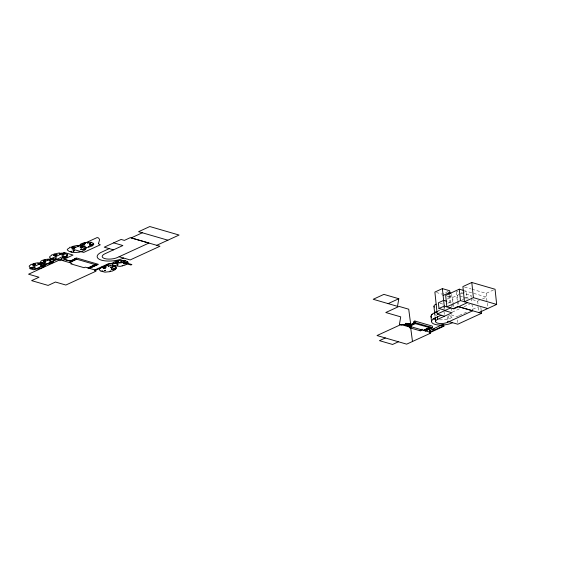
<?xml version="1.0" encoding="UTF-8"?>
<svg xmlns="http://www.w3.org/2000/svg" width="571" height="571" viewBox="0 0 571 571"><rect width="100%" height="100%" fill="white"/><g stroke="black" fill="none" stroke-linecap="round" stroke-linejoin="round"><path stroke-width="0.43" stroke-dasharray="2.85 2.14" d="M439.699 310.367L438.143 311.088L439.813 310.339M448.185 291.431L442.197 294.179L436.508 292.53M447.229 299.033L450.398 297.577L447.15 296.635M447.999 296.099L452.66 297.448L459.055 294.515M459.819 294.165L462.253 293.044M463.038 292.68L466.257 291.203L467.085 299.111M447.721 303.251L449.991 302.209L447.614 301.524M462.26 299.675L464.673 298.562M465.479 298.198L471.111 295.607L471.282 297.298M472.024 289.24L486.149 293.344L494.258 289.618M452.146 312.187L460.84 308.197M463.995 306.748L469.526 304.207M472.617 299.689L477.691 301.167L479.297 300.425M482.516 298.947L486.542 297.098L464.701 290.753M458.542 315.82L456.957 316.548L450.59 314.7M459.327 315.456L468.02 311.466M472.759 309.289L478.291 306.748M456.308 291.324L457.949 291.802M461.24 292.752L471.111 295.607M464.544 287.063L471.196 288.997M462.474 296.742L457.407 295.271L457.956 300.539M463.324 296.991L468.391 298.462M439.963 303.258L443.125 304.179M449.463 315.149L451.996 317.455L452.182 319.203M486.149 293.344L487.563 306.834M480.839 307.369L481.196 310.774M477.691 301.167L477.97 303.801M478.334 307.312L478.705 310.831M471.375 298.141L471.817 302.352M471.989 303.972L472.617 309.946M458.049 301.417L458.513 305.813M456.393 292.166L457.278 300.603M457.371 301.445L457.814 305.656M457.321 319.96L457.585 322.515M452.66 297.448L453.21 302.723M453.303 303.601L453.674 307.112M451.668 294.336L452.553 302.773M452.646 303.615L453.003 306.984M450.141 295.143L451.375 306.855M451.461 307.698L451.904 311.916M449.256 295.271L450.162 303.843M448.378 315.706L448.913 320.823M447.179 316.541L447.578 320.338M444.331 307.262L444.509 308.947M444.045 311.795L444.324 314.435M434.767 314.079L435.031 316.605M444.802 307.591A7.202 2.677 -6 0 1 443.167 308.005M436.772 315.485A7.245 2.691 -6 0 1 434.688 314.05M451.996 317.455A12.155 4.518 -6 0 1 439.078 319.831"/><path stroke-width="0.86" d="M82.624 247.079L86.107 247.379L84.786 246.686C85.015 246.451 82.952 246.8 83.723 245.873C80.254 247.671 79.262 245.473 80.24 244.395C81.946 243.21 82.224 243.653 84.701 242.489L91.246 242.218L90.261 242.839L91.888 242.404C91.845 243.325 93.794 242.953 93.523 243.639L93.765 243.953L92.588 244.174L93.801 244.616L91.403 244.795C95.036 244.895 91.781 245.544 92.331 245.937C90.611 246.258 90.582 247 88.526 246.651L89.126 247.057L86.021 247.55M85.878 247.586L85.507 247.564L86.285 247.864L84.936 248.321C87.948 248.492 84.672 249.02 83.073 249.056C88.662 249.07 83.138 250.462 82.981 251.076L82.267 250.883L82.081 251.575L80.582 251.304L81.296 251.725L80.697 251.882L79.241 251.533C81.367 251.947 77.263 252.503 77.984 252.254L76.107 252.453C76.143 252.717 68.342 252.446 71.454 251.64L71.967 251.304C68.484 252.025 68.963 250.983 67.207 249.87C67.656 248.278 69.569 248.528 69.705 247.236L72.046 247.379L72.438 247.193L71.832 246.565L77.121 245.473L77.67 245.544L77.285 245.865L80.054 245.637C78.998 246.379 81.846 245.08 82.859 245.616L82.574 245.915C80.368 246.615 82.938 246.544 82.681 246.736L81.896 246.929L82.681 247.143L81.817 247.343L81.889 247.757L80.097 247.621L82.538 247.05M398.808 298.726L397.509 306.341L373.213 299.283L383.883 294.386L398.808 298.726L388.137 303.622M431.341 315.163L432.133 314.257M55.665 259.741L52.532 259.348L54.045 258.592C50.712 259.27 51.183 258.32 49.484 257.214C49.905 255.694 51.747 255.929 51.875 254.695L54.117 254.83L54.495 254.659L53.91 254.052L58.977 253.01L59.505 253.074L59.134 253.381L61.789 253.167C60.783 253.881 63.509 252.632 64.473 253.146L63.224 253.945L65.301 253.388C64.566 254.281 66.543 253.938 66.322 254.166L67.457 254.459L67.014 255.009L67.756 255.301L66.464 255.737C69.348 255.894 66.215 256.408 64.68 256.436C70.033 256.458 64.744 257.785 64.594 258.377L64.28 258.192C63.274 259.106 62.846 259.07 61.625 258.713L61.004 258.806C63.046 259.213 59.12 259.741 59.805 259.498L55.48 259.826M431.426 317.455A12.155 4.518 -6 0 1 435.045 312.523L437.372 311.445M62.567 260.562L64.894 259.491L72.196 261.611L64.609 259.619M70.183 261.026L75.122 258.756M70.597 261.147L75.536 258.877M71.011 261.268L75.95 258.998M71.418 261.382L76.364 259.12M69.505 262.574L71.546 261.639M71.832 261.504L76.771 259.234M142.336 232.782L131.194 237.893L159.959 246.251L130.138 259.948L119.118 256.75M109.239 248.628L102.245 251.847A15.296 5.681 -6 0 0 101.51 260.176A15.296 5.681 -6 0 0 123.572 258.042M87.891 267.92L95.164 264.58M88.305 268.042L95.578 264.701M88.719 268.156L95.985 264.823M89.133 268.277L96.399 264.937M89.54 268.399L98.398 264.33L76.386 257.935L74.801 258.663L96.813 265.058M94.85 269.94L108.461 263.688L123.25 262.046L131.894 264.559L130.916 265.001L122.708 262.617L109.054 264.137L94.6 270.775L96.014 271.182L65.851 285.036L55.487 282.031L48.107 285.421L31.626 280.632L39.014 277.242L28.55 274.201L58.713 260.347L60.005 260.726L61.211 260.169L71.975 263.295L70.768 263.852L84.123 267.728L85.329 267.171L95.814 270.219M156.718 245.309L179.08 235.045L149.809 226.537L138.589 231.69L167.86 240.198M449.955 293.387L449.677 290.746L442.368 288.619L434.881 292.059L437.2 314.071L444.509 316.198M443.089 295.457L448.992 292.745L450.933 293.308M471.803 282.488L462.888 286.585L464.48 301.759L473.402 297.662L496.663 304.422L495.064 289.247L471.803 282.488L473.402 297.662M463.923 290.525L459.27 289.176L445.666 295.421L446.865 306.841L460.469 300.596L487.741 308.518M402.027 324.835L402.983 324.392L430.484 332.379M405.66 323.707L411.605 324.492C413.311 328.446 397.18 320.467 411.084 324.514M446.822 301.295L443.66 300.375L438.378 302.801L438.978 308.511L444.259 306.085L453.859 308.868L467.456 302.623M411.712 325.541L405.91 323.85L404.061 324.706L409.493 325.513L414.96 322.965M414.874 321.03L413.618 321.609L413.782 323.193L431.255 328.082L429.906 327.304L424.125 329.959L425.502 330.93L432.54 327.697L432.368 326.112L414.874 321.03L415.046 322.615L432.54 327.697M408.393 324.364L410.578 323.357L408.715 309.204L399.093 306.406L385.789 312.515L400.714 316.855L399.415 324.471L401.706 325.142M435.045 312.53L437.429 311.431M414.653 323.065L410.114 325.07L415.046 322.615M410.092 324.878L410.749 325.063L410.706 324.671L414.939 322.765L414.368 323.364M385.346 337.961L379.472 340.659L392.57 344.463L398.437 341.765M437.2 314.071L450.59 307.919M409.585 326.947L409.664 327.74L411.541 326.876L411.455 326.084M453.174 308.675L457.899 306.506L472.702 310.788L447.778 322.237A7.202 2.677 -6 0 1 437.6 323.143A7.202 2.677 -6 0 1 437.721 319.31L437.422 316.47M441.155 315.221L435.594 317.776A12.155 4.518 -6 0 0 435.009 324.399A12.155 4.518 -6 0 0 452.546 322.701M437.721 319.31L451.996 312.758L444.681 310.631M409.664 327.74L420.277 330.823L422.147 329.959L422.069 329.167M424.453 330.052L430.234 327.397M424.431 329.852L424.474 330.252L430.563 327.497M424.803 330.345L430.584 327.69M424.824 330.545L430.912 327.79L430.948 328.182M425.152 330.638L430.927 327.982M431.255 328.082L425.174 330.837L424.474 330.252M443.703 324.642L443.874 326.227L443.11 326.005L429.72 332.158L429.549 330.573L442.154 324.785M432.675 329.71L434.253 328.989M443.874 326.227L429.52 332.822L430.641 333.15L406.673 344.156L377.024 335.541L400.999 324.535L410.62 327.333L412.483 341.487M478.891 312.587L496.663 304.422M481.196 310.774L481.467 313.329L457.764 324.221L449.006 321.673M41.326 263.517L42.325 262.931C41.455 262.467 39.014 263.588 39.92 262.953L37.393 262.81L32.847 263.745L33.375 264.287L33.039 264.437L31.027 264.323C31.02 265.308 28.172 265.708 29.506 266.871C29.663 268.277 31.655 267.778 32.526 268.106L31.612 268.498L37.215 269.005L39.906 268.477L39.213 268.013C41.119 268.013 40.976 268.484 42.154 267.464L42.432 267.621C42.568 267.092 47.314 265.9 42.511 265.886L45.252 265.679L45.016 265.208L43.86 265.172L45.266 264.858L44.602 264.601L45.116 264.444L44.688 264.116L49.413 263.852L48.828 263.452C50.698 263.773 51.197 263.074 52.404 262.703C52.296 262.403 54.994 261.711 51.633 261.646C55.83 261.147 53.024 260.24 52.104 259.32L50.519 259.741L51.476 259.134C47.3 258.734 37.372 260.405 41.469 263.367L41.205 263.645L43.517 263.288L42.361 263.866L45.002 264.109L43.011 263.816L43.068 263.145L41.355 263.481M405.681 323.957L411.113 324.771L411.199 325.563M458.606 306.691L481.467 313.329M438.978 308.511L445.309 310.346M430.912 327.79L430.213 327.197M410.706 324.671L411.363 324.863M429.549 330.573L430.313 330.795M113.679 242.861L122.879 245.53L104.921 253.781A9.065 3.369 -6 0 0 104.764 258.592A9.065 3.369 -6 0 0 117.569 257.457L148.931 243.053L130.309 237.657L124.364 240.391L121.109 239.442L104.257 247.186L113.458 249.855M459.27 289.176L460.469 300.596M448.992 292.745L449.17 294.429M447.678 321.287L447.778 322.237M442.368 288.619L444.259 306.085M442.939 324.421L443.11 326.005M433.967 306.491L434.681 313.236M435.123 317.455L435.566 321.666M430.991 316.377L431.54 321.63M429.884 327.104L429.97 327.897L424.189 330.552L424.103 329.76M420.192 330.031L420.277 330.823M415.267 322.858L415.353 323.65L409.571 326.305L409.493 325.513M414.039 323.272L415.288 323.058L410.442 325.17L410.399 324.771L411.37 324.599L411.484 325.641M434.338 307.105A7.202 2.677 -6 0 1 436.123 304.136M434.788 313.208A7.245 2.691 -6 0 1 436.665 311.702M435.423 319.396A12.155 4.518 -6 0 1 433.082 318.647M98.605 243.26L98.833 244.024A5.16 1.92 -6 0 0 99.283 244.388L100.296 244.802L83.723 252.411L72.139 249.042L97.163 237.55L98.362 237.9L99.233 238.914A16.566 6.153 -6 0 1 99.561 239.863L98.605 243.26M33.446 265.165L32.64 265.044L34.838 265.408L33.446 265.165M34.132 264.537C34.802 265.708 36.708 263.402 34.995 264.266L33.796 264.173L34.132 264.537M39.956 264.544L41.497 264.766L42.175 264.237L39.956 264.544M43.924 261.033L43.232 260.933L45.109 261.24L43.924 261.033M44.502 260.497C45.08 261.497 46.701 259.534 45.245 260.269L44.217 260.19L44.502 260.497M49.463 260.504C50.02 260.861 51.576 260.483 50.848 260.098L49.463 260.504M54.573 255.637L53.674 255.501L56.129 255.908L54.573 255.637M55.337 254.937C56.144 255.894 56.401 254.83 57.271 254.695L54.966 254.53L55.637 254.73L55.337 254.937M61.832 254.944L63.545 255.194L64.302 254.602L61.832 254.944M72.524 248.221L71.839 248.349C71.339 247.693 73.759 247.935 74.151 248.499L72.524 248.221M73.324 247.486L74.416 247.957L75.343 246.929L72.931 247.065L73.63 247.272L73.324 247.486M83.487 244.167L82.781 244.06L84.708 244.381L83.487 244.167M84.087 243.617C84.672 244.645 86.342 242.625 84.843 243.382L83.794 243.303L84.087 243.617M89.176 243.624C89.754 243.995 91.346 243.596 90.596 243.21L89.176 243.624M102.773 271.61L104.964 272.167L108.79 271.76C108.14 271.989 111.873 271.482 109.939 271.104L110.524 271.011C111.688 271.346 112.094 271.382 113.051 270.518L113.344 270.69C113.486 270.133 118.518 268.862 113.429 268.848L116.334 268.634L116.084 268.134L114.857 268.092L116.348 267.763L115.642 267.492L116.063 266.971L114.985 266.686C115.199 266.471 113.315 266.8 114.014 265.95L112.037 266.479L113.229 265.722C112.309 265.23 109.718 266.414 110.681 265.736L108.005 265.586L103.194 266.578L103.744 267.157L103.387 267.321L101.26 267.192C101.253 268.234 98.241 268.655 99.654 269.897C99.333 270.347 100.603 270.269 100.239 270.925C100.46 271.518 103.08 270.411 102.851 271.204L101.888 271.439L102.773 271.61M103.822 268.084L102.966 267.956L105.3 268.341L103.822 268.084M104.55 267.421C105.264 268.663 107.284 266.214 105.471 267.128L104.193 267.035L104.55 267.421M110.717 267.428L112.351 267.663L113.072 267.107L110.717 267.428M115.485 265.879L120.16 266.379L122.801 265.858L122.123 265.401C123.993 265.408 123.85 265.872 125.013 264.858L125.285 265.023C125.527 264.573 129.86 263.238 125.363 263.317L128.118 262.86L126.691 262.61L128.011 262.367L127.333 261.746L127.804 261.568L125.848 261.282L125.906 260.626L124.071 261.118L125.177 260.412C124.328 259.962 121.923 261.061 122.815 260.433L120.331 260.29L115.87 261.211L116.384 261.746L116.056 261.896L114.079 261.775C114.072 262.746 111.281 263.138 112.587 264.287C112.744 265.665 114.7 265.172 115.549 265.501L114.664 265.715L115.485 265.879M116.455 262.61L115.663 262.489L117.826 262.846L116.455 262.61M117.126 261.989C117.79 263.145 119.66 260.876 117.983 261.725L116.798 261.632L117.126 261.989M122.851 261.996L124.364 262.217L125.028 261.696L122.851 261.996M37.95 263.745L38.55 263.788L37.95 263.745M47.75 259.826L48.264 259.869L47.75 259.826M59.591 254.052C61.176 254.559 58.806 253.296 59.591 254.052M77.763 246.565C79.412 247.093 76.935 245.773 77.763 246.565M87.42 242.932L87.941 242.968L87.42 242.932M108.59 266.586C110.096 267.064 107.84 265.858 108.59 266.586M120.874 261.211L121.466 261.261L120.874 261.211M41.126 266.1L40.512 266.293L42.34 266.314L40.52 265.879L41.126 266.1M50.455 261.832L49.934 261.996L51.49 262.018L49.941 261.639L50.455 261.832M63.138 256.679L62.453 256.893L63.952 256.914C65.801 257.014 60.947 255.801 63.138 256.679M81.46 249.306L80.747 249.527L82.31 249.556C84.244 249.655 79.176 248.392 81.46 249.306M90.197 244.988L89.661 245.152L91.253 245.173L89.668 244.795L90.197 244.988M111.959 269.077L111.309 269.276L113.244 269.305L111.316 268.841L111.959 269.077M124 263.524L123.4 263.716L125.192 263.738L123.4 263.31L124 263.524M33.896 267.464L34.503 267.778L35.188 267.235L33.896 267.464M44.31 262.995L45.402 262.796L44.31 262.995M55.08 258.206L55.751 258.556L55.558 258.235L56.515 257.949L55.08 258.206M73.052 250.897L73.752 251.261L73.552 250.933L74.551 250.633L73.052 250.897M83.88 246.18L84.408 246.451L85.008 245.98L83.88 246.18M104.3 270.526L104.943 270.854L105.671 270.283L104.3 270.526M116.898 264.865L117.49 265.18L118.168 264.644L116.898 264.865M64.466 252.568L29.613 268.577L33.889 269.819L61.704 257.043L65.979 258.285L73.017 255.051L64.466 252.568"/></g></svg>
